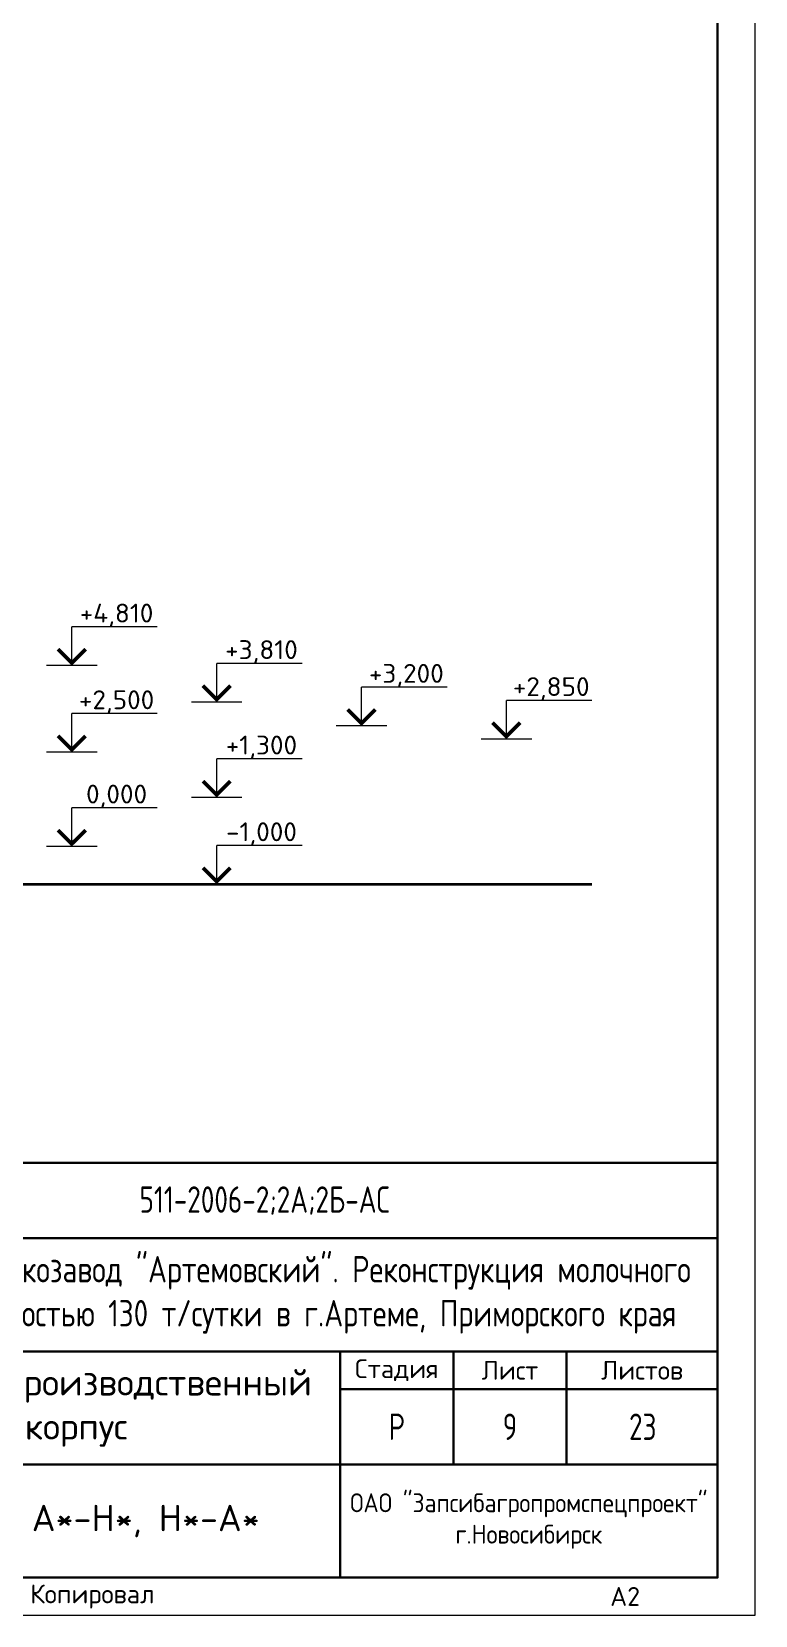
# Model space of a CAD drawing. Extents: x -965262 to 1142518, y -357520 to 71675.
# Drawn here: x -97719 to -88132, y -240088 to -219088 of the extents above; entities that cross this region are included whole.
import ezdxf

# ---------------------------------------------------------------- set-up
doc = ezdxf.new("R2010")
doc.units = 0
doc.header["$LTSCALE"] = 10
doc.layers.get('0').update_dxf_attribs({"linetype": 'CONTINUOUS', "lineweight": 30})
doc.styles.add('GOST 2.304', font='isocpeur.ttf', dxfattribs={"width": 0.75, "height": 250})

# ---------------------------------------------------------------- blocks, each defined once
blk = doc.blocks.new('Фасад Н-А')
at = {"color": 1, "lineweight": 15}
for p, q in [((-113591.3, -11089, -3613.4), (-113591.3, -10062.8, -3613.4)), ((-112920.3, -11089, -4339), (-114262.4, -11089, -2887.7)), ((-109751.9, -12059, -3250.5), (-109751.9, -11032.8, -3250.5)), ((-105913.3, -12688.7, -3250.5), (-105913.3, -11662.5, -3250.5)), ((-109080.9, -12059, -3976.2), (-110423, -12059, -2524.9)), ((-102074.4, -13039, -3250.5), (-102074.4, -12012.8, -3250.5)), ((-113591.3, -13388.7, -3250.5), (-113591.3, -12362.5, -3250.5)), ((-105242.3, -12688.7, -3976.2), (-106584.3, -12688.7, -2524.9)), ((-112920.3, -13388.7, -3976.2), (-114262.4, -13388.7, -2524.9)), ((-101403.4, -13039, -3976.2), (-102745.5, -13039, -2524.9)), ((-109751.9, -14588.7, -3250.5), (-109751.9, -13562.5, -3250.5)), ((-109080.9, -14588.7, -3976.2), (-110423, -14588.7, -2524.9)), ((-113591.3, -15889, -3250.5), (-113591.3, -14862.8, -3250.5)), ((-112920.3, -15889, -3976.2), (-114262.4, -15889, -2524.9)), ((-109751.9, -16889, -3250.5), (-109751.9, -15862.8, -3250.5))]:
    blk.add_line(p, q, dxfattribs=at)
at = {"color": 1, "lineweight": 15, "ltscale": 0.3}
for p, q in [((-111326.5, -10062.8, -3613.4), (-113591.3, -10062.8, -3613.4)), ((-107487.1, -11032.8, -3250.5), (-109751.9, -11032.8, -3250.5)), ((-103648.5, -11662.5, -3250.5), (-105913.3, -11662.5, -3250.5)), ((-99809.6, -12012.8, -3250.5), (-102074.4, -12012.8, -3250.5)), ((-111326.5, -12362.5, -3250.5), (-113591.3, -12362.5, -3250.5)), ((-107487.1, -13562.5, -3250.5), (-109751.9, -13562.5, -3250.5)), ((-111326.5, -14862.8, -3250.5), (-113591.3, -14862.8, -3250.5)), ((-107487.1, -15862.8, -3250.5), (-109751.9, -15862.8, -3250.5))]:
    blk.add_line(p, q, dxfattribs=at)
at = {"lineweight": 35}
blk.add_line((-170937.1, -16889, -3250.5), (-99809.6, -16889, -3250.5), dxfattribs=at)
at = {"color": 1, "lineweight": 15, "const_width": 100}
for points, elevation in [([(-113226.7, -10653.6), (-113591.3, -11018.3), (-113956, -10653.6)], -3613.4), ([(-109387.3, -11623.6), (-109751.9, -11988.3), (-110116.6, -11623.6)], -3250.5), ([(-105548.7, -12253.3), (-105913.3, -12617.9), (-106277.9, -12253.3)], -3250.5), ([(-101709.8, -12603.6), (-102074.4, -12968.3), (-102439.1, -12603.6)], -3250.5), ([(-113226.7, -12953.3), (-113591.3, -13317.9), (-113956, -12953.3)], -3250.5), ([(-109387.3, -14153.3), (-109751.9, -14517.9), (-110116.6, -14153.3)], -3250.5), ([(-113226.7, -15453.6), (-113591.3, -15818.3), (-113956, -15453.6)], -3250.5), ([(-109387.3, -16453.6), (-109751.9, -16818.3), (-110116.6, -16453.6)], -3250.5)]:
    blk.add_lwpolyline(points, dxfattribs=dict(at, elevation=elevation))
at = {"color": 1, "char_height": 500, "width": 2000, "attachment_point": 5, "style": 'GOST 2.304'}
for s, insert in [('{\\W1.05;+4,810}', (-112404.2, -9755, -3613.4)), ('{\\W1.05;+3,810}', (-108564.8, -10725, -3250.5)), ('{\\W1.05;+3,200}', (-104726.2, -11354.7, -3250.5)), ('{\\W1.05;+2,500}', (-112404.2, -12054.7, -3250.5)), ('{\\W1.05;+2,850}', (-100887.3, -11705, -3250.5)), ('{\\W1.05;+1,300}', (-108564.8, -13254.7, -3250.5)), ('{\\W1.05;0,000}', (-112404.2, -14555, -3250.5)), ('{\\W1.05;-1,000}', (-108564.8, -15555, -3250.5))]:
    blk.add_mtext(s, dxfattribs=dict(at, insert=insert))

msp = doc.modelspace()

# ---------------------------------------------------------------- linework, layer by layer
for p, q in [((-107132.4, -234087.8, -3259.8), (-88632.4, -234087.8, -3259.8)), ((-100632.4, -235087.8, -3259.8), (-88632.4, -235087.8, -3259.8)), ((-107132.4, -236587.8, -3259.8), (-88632.4, -236587.8, -3259.8)), ((-93632.4, -239587.8, -3259.8), (-93632.4, -236587.8, -3259.8)), ((-93632.4, -236587.8, -3259.8), (-93632.4, -239587.8, -3259.8)), ((-92132.4, -236587.8, -3259.8), (-92132.4, -238087.8, -3259.8)), ((-90632.4, -236587.8, -3259.8), (-90632.4, -238087.8, -3259.8)), ((-93632.4, -237087.8, -3259.8), (-88632.4, -237087.8, -3259.8)), ((-100632.4, -238087.8, -3259.8), (-88632.4, -238087.8, -3259.8))]:
    msp.add_line(p, q)
at = {"ltscale": 100}
for p, q in [((-88632.4, -239587.8, -3259.8), (-88632.4, -234087.8, -3259.8)), ((-107132.4, -239587.8, -3259.8), (-88632.4, -239587.8, -3259.8))]:
    msp.add_line(p, q, dxfattribs=at)
at = {"lineweight": 15, "elevation": -3259.8}
msp.add_lwpolyline([(-147532.4, -240087.8), (-88132.4, -240087.8), (-88132.4, -198087.8), (-147532.4, -198087.8)], close=True, dxfattribs=at)
at = {"elevation": -3259.8}
for points in [[(-145532.4, -239587.8), (-88632.4, -239587.8), (-88632.4, -198587.8), (-145532.4, -198587.8)], [(-88632.4, -239587.8), (-107132.4, -239587.8), (-107132.4, -234087.8), (-88632.4, -234087.8)]]:
    msp.add_lwpolyline(points, close=True, dxfattribs=at)

# ---------------------------------------------------------------- block references
at = {"lineweight": 15, "xscale": 0.5, "yscale": 0.5, "zscale": 0.5}
msp.add_blockref('Фасад Н-А', (-40392.6, -221949.1, -1634.5), dxfattribs=at)

# ---------------------------------------------------------------- texts
at = {"color": 0, "insert": (-94632.4, -234587.8, -3259.8), "char_height": 350, "attachment_point": 5, "style": 'GOST 2.304'}
msp.add_mtext_dynamic_manual_height_columns('511-2006-2;2А;2Б-АС', width=12000, gutter_width=1500, heights=[0], dxfattribs=at)
at = {"ltscale": 10, "attachment_point": 5, "style": 'GOST 2.304'}
for s, insert, char_height, width in [('{\\W0.8;ОАО "Гормолокозавод "Артемовский". Реконструкция молочного завода мощностью 130 т/сутки в г.Артеме, Приморского края\\W1; }', (-94632.4, -235837.8, -3259.8), 350, 12000), ('{\\W1;Главный производственный корпус}', (-97132.4, -237337.8, -3259.8), 350, 7000), ('{\\W0.9;ОАО "Запсибагропромспецпроект"\\Pг.Новосибирск}', (-91132.4, -238837.8, -3259.8), 250, 5000), ('{\\W1;Фасады А*-Н*, Н*-А*}', (-97132.4, -238837.8, -3259.8), 350, 7000)]:
    msp.add_mtext(s, dxfattribs=dict(at, insert=insert, char_height=char_height, width=width))
at = {"style": 'GOST 2.304'}
for s, width, insert, char_height, attachment_point in [('{\\W1;Стадия}', 1500, (-92882.4, -236837.8, -3259.8), 250, 5), ('{\\W1;Лист}', 1500, (-91382.4, -236837.8, -3259.8), 250, 5), ('{\\W1;Листов}', 2000, (-89632.4, -236837.8, -3259.8), 250, 5), ('Р', 1500, (-92882.4, -237587.8, -3259.8), 350, 5), ('{\\W1; Копировал}', 4252.258, (-97897.5, -239837.8, -3259.8), 250, 4), ('{\\W1;A2}', 2000, (-90054.6, -239837.8, -3259.8), 250, 4)]:
    msp.add_mtext_dynamic_manual_height_columns(s, width=width, gutter_width=1500, heights=[0], dxfattribs=dict(at, insert=insert, char_height=char_height, attachment_point=attachment_point))
at = {"color": 1, "char_height": 350, "attachment_point": 5, "style": 'GOST 2.304'}
for s, insert in [('{\\C256;9}', (-91382.4, -237587.8, -3259.8)), ('{\\C256;23}', (-89623.4, -237587.8, -3259.8))]:
    msp.add_mtext_dynamic_manual_height_columns(s, width=1500, gutter_width=1500, heights=[0], dxfattribs=dict(at, insert=insert))

doc.saveas('drawing.dxf')
